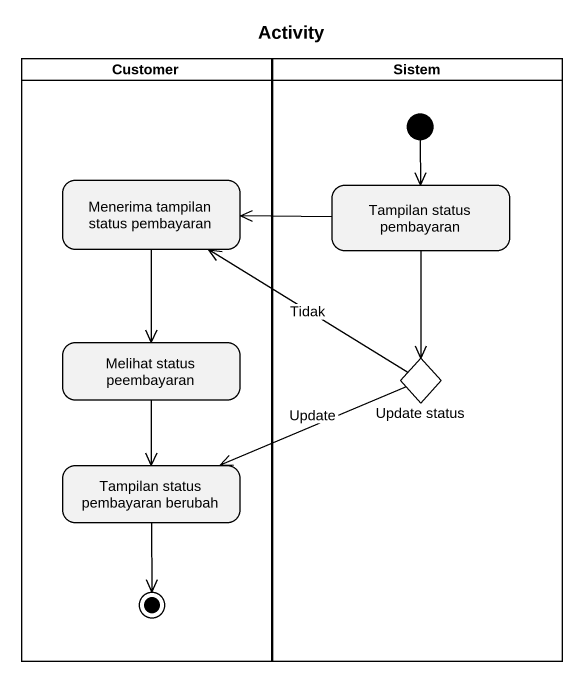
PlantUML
@startuml
title Activity
hide empty description
state Customer <<partition>> {
  state "Menerima tampilan status pembayaran" as Menerima_tampilan_status
  state "Melihat status peembayaran" as Melihat_status_peembayaran
  state "Tampilan status pembayaran berubah" as Tampilan_status_pembayaran_2
  Tampilan_status_pembayaran_2 --> [*]
}
state Sistem <<partition>> {
  state "Tampilan status pembayaran" as Tampilan_status_pembayaran
  state "Update status" as Update_status <<choice>>
  [*] --> Tampilan_status_pembayaran
}
Menerima_tampilan_status --> Melihat_status_peembayaran
Tampilan_status_pembayaran -left-> Menerima_tampilan_status
Tampilan_status_pembayaran --> Update_status
Melihat_status_peembayaran --> Tampilan_status_pembayaran_2
Update_status -up-> Menerima_tampilan_status : Tidak
Update_status -left-> Tampilan_status_pembayaran_2 : Update
@enduml
